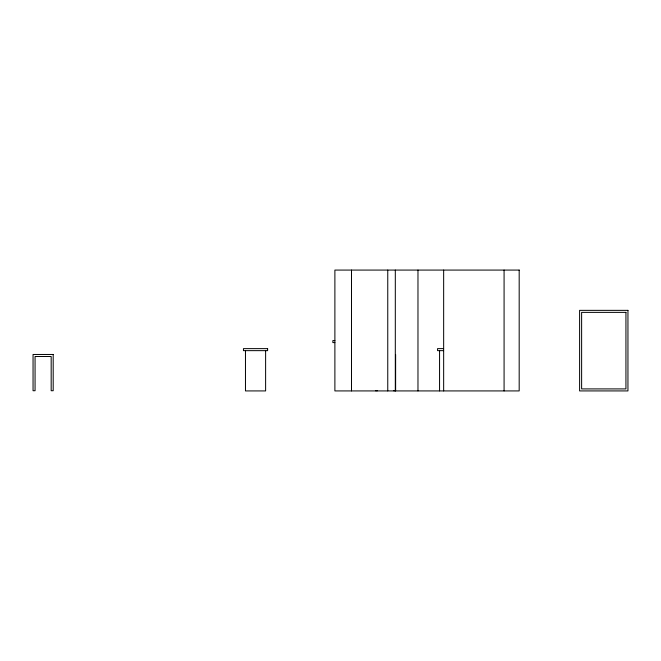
<?xml version="1.0" encoding="UTF-8"?>
<svg xmlns="http://www.w3.org/2000/svg" width="661" height="661" viewBox="0 0 661 661"><rect width="100%" height="100%" fill="white"/><g stroke="black" fill="none" stroke-linecap="round" stroke-linejoin="round"><path stroke-width="0.99" d="M334.887 340.572L332.871 340.572L332.871 342.588L334.887 342.588M443.589 348.628L437.549 348.628L437.549 350.644L443.589 350.644M375.489 390.725L377.505 390.725M393.617 390.725L395.625 390.725L395.625 354.47M504.079 270.076L504.079 390.924M443.655 270.076L443.655 390.924M439.565 350.644L439.565 390.924M417.975 270.076L417.975 390.924M395.311 270.076L395.311 390.924M387.759 270.076L387.759 390.924M351.503 270.076L351.503 390.924M265.615 350.644L265.615 390.924L245.471 390.924L245.471 350.644M519.182 270.076L334.887 270.076L334.887 390.924L519.182 390.924L519.182 270.076M627.95 310.356L579.606 310.356L579.606 390.924L627.95 390.924L627.95 310.356M625.934 312.372L581.622 312.372L581.622 388.908L625.934 388.908L625.934 312.372M267.622 348.628L243.455 348.628L243.455 350.644L267.622 350.644L267.622 348.628M53.194 354.47L33.05 354.47L33.05 390.725L35.066 390.725L35.066 356.486L51.178 356.486L51.178 390.725L53.194 390.725L53.194 354.47"/></g></svg>
